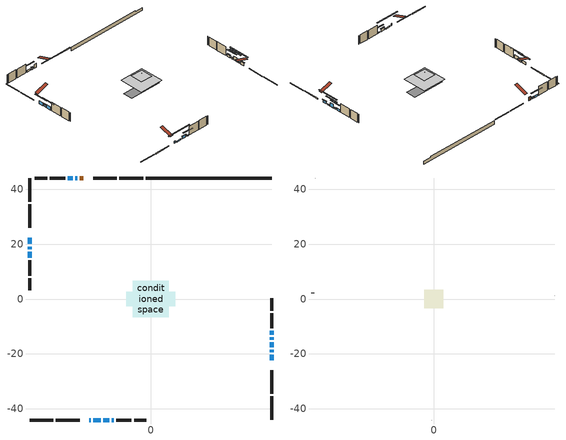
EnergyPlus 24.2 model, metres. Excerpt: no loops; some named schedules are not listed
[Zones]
conditioned space
 floor adiabatic (AdiabaticFloorConstruction): -6.66,-6.66 -6.66,6.66 6.66,6.66 6.66,-6.66 z3.04
 floor foundation (Slab1 construction): -8.9,-2.6 -8.9,2.6 8.9,2.6 8.9,-2.6 z-1.41
 wall outside (RimJoist1 construction): -2.8,44.13 -11.43,44.13 / -44.13,-44.13 -35.5,-44.13 / -44.13,44.13 -44.13,35.5 / 44.13,-44.13 44.13,-35.5 z0.6:0.9
 wall outside (RimJoist2 construction): -12.36,44.13 -20.99,44.13 / -34.57,-44.13 -25.95,-44.13 / -44.13,34.57 -44.13,25.95 / 44.13,-34.57 44.13,-25.95 z0.6:0.9
 wall outside (AdiabaticWallConstruction 1): -24.58,44.13 -25.93,44.13 z0.6:2.63
 wall outside (AdiabaticWallConstruction): -22.36,-44.13 -21.85,-44.13 z0.6:1.82; 44.13,-22.36 44.13,-20.39 z0.6:2.06; -26.86,44.13 -27.47,44.13 z0.6:1.52; -44.13,22.36 -44.13,20.07 z0.6:2.1; -44.13,19.14 -44.13,18.23 z0.6:2.07; 44.13,-19.47 44.13,-18.55 / -20.92,-44.13 -18.18,-44.13 / -14.29,-44.13 -13.52,-44.13 z0.6:1.11; 44.13,-17.62 44.13,-15.72 z0.6:2.63; 44.13,-14.79 44.13,-14.03 / -28.4,44.13 -30.33,44.13 z0.6:1.62; -17.25,-44.13 -15.22,-44.13 z0.6:1.97; -44.13,17.3 -44.13,15.01 z0.6:2.53; 44.13,-13.1 44.13,-11.62 z0.6:1.67
 wall outside (Wall1 construction): -31.26,44.13 -36.82,44.13 / -12.6,-44.13 -7.03,-44.13 / -44.13,14.08 -44.13,8.52 / 44.13,-10.7 44.13,-5.13 z0.6:5.48
 wall outside (Wall2 construction): -37.75,44.13 -42.22,44.13 / -6.1,-44.13 -1.64,-44.13 / -44.13,7.59 -44.13,3.13 / 44.13,-4.2 44.13,0.26 z0.6:5.48
 wall foundation (FoundationWall1 construction): -1.87,44.13,-1.41 -1.87,44.13,0.6 39.53,44.13,0.6 39.53,44.13,0.2 44.13,44.13,0.2 44.13,44.13,-1.41
 window (WindowConstruction 11): -22.36,-44.13 -21.85,-44.13 z0.6:1.82
 window (WindowConstruction 7): 44.13,-22.36 44.13,-20.39 z0.6:2.06
 window (WindowConstruction 8): -26.86,44.13 -27.47,44.13 z0.6:1.51
 window (WindowConstruction 9): -44.13,22.36 -44.13,20.07 z0.6:2.1
 window (WindowConstruction 10): -44.13,19.14 -44.13,18.23 z0.6:2.07
 window (WindowConstruction 12): 44.13,-19.47 44.13,-18.55 z0.6:1.11
 window (WindowConstruction 13): -20.92,-44.13 -18.18,-44.13 z0.6:1.11
 window (WindowConstruction): 44.13,-17.62 44.13,-15.72 z0.6:2.63
 window (WindowConstruction 1): 44.13,-14.79 44.13,-14.03 z0.6:1.61
 window (WindowConstruction 2): -28.4,44.13 -30.33,44.13 z0.6:1.61
 window (WindowConstruction 3): -17.25,-44.13 -15.22,-44.13 z0.6:1.97
 window (WindowConstruction 4): -14.29,-44.13 -13.53,-44.13 z0.6:1.11
 window (WindowConstruction 5): -44.13,17.3 -44.13,15.01 z0.6:2.53
 window (WindowConstruction 6): 44.13,-13.1 44.13,-11.62 z0.6:1.67
 door (Door): -24.58,44.13 -25.93,44.13 z0.6:2.63
 ceiling adiabatic (AdiabaticFloorConstruction): 6.66,-6.66 6.66,6.66 -6.66,6.66 -6.66,-6.66 z3.04
 roof outside (Roof1 construction): -1.58,1.58 -1.58,-1.58 1.58,-1.58 1.58,1.58 z5.48
attic - vented
 floor to conditioned space (Floor1 construction Reversed): -3.38,-3.38 -3.38,3.38 3.38,3.38 3.38,-3.38 z5.48
 wall outside (Wall3 construction): -43.15,44.13 -43.2,44.13 / -0.71,-44.13 -0.65,-44.13 / -44.13,2.2 -44.13,2.14 / 44.13,1.19 44.13,1.25 z0.6:5.48
 roof outside (Roof2 construction): -23.65,44.13,5.48 -23.65,37.55,7.67 -21.91,37.55,7.67 -21.91,44.13,5.48; -23.29,-44.13,5.48 -23.29,-37.55,7.67 -25.02,-37.55,7.67 -25.02,-44.13,5.48; -44.13,23.29,5.48 -37.55,23.29,7.67 -37.55,25.02,7.67 -44.13,25.02,5.48; 44.13,-23.29,5.48 37.55,-23.29,7.67 37.55,-25.02,7.67 44.13,-25.02,5.48
shading: 44.13,-20.19 44.13,-22.56 44.54,-22.56 44.54,-20.19 z2.26; -27.67,44.13 -26.66,44.13 -26.66,44.54 -27.67,44.54 z1.72; -44.13,17.43 -44.13,25 -44.54,25 -44.54,17.43 z4.74; -44.13,18.03 -44.13,19.34 -44.54,19.34 -44.54,18.03 z2.27; 44.13,-13.17 44.13,-24.85 44.54,-24.85 44.54,-13.17 z6.49; -12.8,-44.13 -26.3,-44.13 -26.3,-44.54 -12.8,-44.54 z6.49; 44.13,-13.08 44.13,-20.26 44.54,-20.26 44.54,-13.08 z5.27; 44.13,-11.39 44.13,-17.43 44.54,-17.43 44.54,-11.39 z4.25; -32.97,44.13 -25.76,44.13 -25.76,44.54 -32.97,44.54 z4.25; -15.01,-44.13 -17.45,-44.13 -17.45,-44.54 -15.01,-44.54 z2.17; -10.89,-44.13 -16.93,-44.13 -16.93,-44.54 -10.89,-44.54 z3.75; -44.13,12.37 -44.13,19.94 -44.54,19.94 -44.54,12.37 z5.17; 44.13,-11.42 44.13,-13.3 44.54,-13.3 44.54,-11.42 z1.87
[Building]
Building 1: Terrain=Suburbs
[Site:Location]
Toronto Intl AP_ON: Latitude {deg}=43.68; Longitude {deg}=-79.63; Time Zone {hr}=-5; Elevation {m}=173; Keep Site Location Information=Yes
[Site:GroundTemperature:Shallow]
4.59119, 2.66285, 2.50842, 3.42352, 7.09712, 10.7536, 13.9236, 15.9317, 16.1023, 14.4691, 11.3799, 7.83558
[Site:WaterMainsTemperature]
Calculation Method=Schedule; Temperature Schedule=mains temperature schedule
[Material] Roughness=Rough; Thermal Absorptance=0.9
Name | Thickness {m} | Conductivity {W/m-K} | Density {kg/m3} | Specific Heat {J/kg-K} | Solar Absorptance | Visible Absorptance
asphalt or fiberglass shingles | 0.00635 | 0.162714 | 1121.4 | 1465.45 | 0.4 | 0.4
ceiling loosefill ins | 0.169333 | 0.0480833 | 16.02 | 1046.75 | 0.7 | 0.7
ceiling stud and cavity | 0.1397 | 0.154653 | 65.682 | 1177.47 | 0.7 | 0.7
concrete 4.0 in. | 0.1016 | 1.803125 | 2242.8 | 837.4 | 0.7 | 0.7
concrete 8.0 in. | 0.2032 | 1.803125 | 2242.8 | 837.4 | 0.7 | 0.7
door material | 0.04445 | 0.188738 | 512.64 | 1214.23 | 0.7 | 0.7
exterior vertical ins | 0.00216305 | 0.029427 | 32.04 | 1214.23 | 0.7 | 0.7
floor covering | 0.0127 | 0.0433444 | 54.468 | 1339.84 | 0.6 | 0.6
floor rigid ins; wall rigid ins 1 | 0.512978 | 0.029427 | 32.04 | 1214.23 | 0.7 | 0.7
floor stud and cavity | 0.1397 | 1.75129 | 37.0049 | 1207.88 | 0.7 | 0.7
furniture material conditioned space 1 | 0.1524 | 0.115458 | 640.8 | 1214.23 | 0.6 | 0.6
gypsum board | 0.0127 | 0.160291 | 801 | 837.4 | 0.6 | 0.6
osb sheathing 0.5 in. | 0.0127 | 0.115458 | 512.64 | 1214.23 | 0.7 | 0.7
osb sheathing 0.75 in. | 0.01905 | 0.115458 | 512.64 | 1214.23 | 0.7 | 0.7
osb sheathing 2.0 in. | 0.0508 | 0.115458 | 512.64 | 1214.23 | 0.7 | 0.7
rim joist rigid ins; roof rigid ins; wall rigid ins | 0.051816 | 0.029427 | 32.04 | 1214.23 | 0.7 | 0.7
rim joist stud and cavity | 0.0508 | 0.0440068 | 125.044 | 1163.47 | 0.6 | 0.6
rim joist stud and cavity 1 | 0.0508 | 0.126838 | 50.32683 | 1063.81 | 0.6 | 0.6
roof stud and cavity | 0.2032 | 0.124496 | 78.34581 | 1123.46 | 0.7 | 0.7
wall stud and cavity | 0.1397 | 0.238258 | 139.0536 | 1170.24 | 0.7 | 0.7
wall stud and cavity 1 | 0.1397 | 0.247938 | 139.0536 | 1170.24 | 0.7 | 0.7
wall stud and cavity 2 | 0.0889 | 6.9971 | 50.32683 | 1063.81 | 0.6 | 0.6
wall stud and cavity 3 | 0.0889 | 0.380278 | 52.3479 | 1209.89 | 0.7 | 0.7
wall stud and cavity 4 | 0.0889 | 0.391764 | 83.0341 | 1211.67 | 0.7 | 0.7
wood siding | 0.0254 | 0.102417 | 544.68 | 1172.36 | 0.4 | 0.4
wood siding 1 | 0.00254 | 0.102417 | 544.68 | 1172.36 | 0.4 | 0.4
wood siding 2; wood siding 3; wood siding 4 | 0.0254 | 0.102417 | 544.68 | 1172.36 | 0.7 | 0.7
[WindowMaterial:SimpleGlazingSystem]
Name | U-Factor {W/m2-K} | Solar Heat Gain Coefficient
WindowMaterial | 2.27006 | 0.44
WindowMaterial 1 | 2.63005 | 0.36
WindowMaterial 10 | 2.492642 | 0.39
WindowMaterial 11 | 4.158 | 0.66
WindowMaterial 12 | 5.2794 | 0.63
WindowMaterial 2 | 2.55624 | 0.38
WindowMaterial 3 | 2.33252 | 0.42
WindowMaterial 4 | 2.86853 | 0.31
WindowMaterial 5 | 2.25189 | 0.44
WindowMaterial 6 | 2.447218 | 0.4
WindowMaterial 7 | 2.4722 | 0.4
WindowMaterial 8 | 2.74191 | 0.34
WindowMaterial 9 | 2.29789 | 0.43
[Construction]
AdiabaticFloorConstruction: floor stud and cavity, floor rigid ins, osb sheathing 0.75 in., floor covering
AdiabaticWallConstruction: wood siding 3, wall rigid ins 1, wall stud and cavity 3, gypsum board
AdiabaticWallConstruction 1: wood siding 4, wall rigid ins 1, wall stud and cavity 3, gypsum board
Door: door material
Floor1 construction Reversed: gypsum board, ceiling stud and cavity, ceiling loosefill ins
FoundationWall1 construction: concrete 8.0 in.
furniture construction conditioned space 1: furniture material conditioned space 1
PartitionWallConstruction: gypsum board, wall stud and cavity 4, gypsum board
RimJoist1 construction: wood siding 2, rim joist rigid ins, osb sheathing 2.0 in., rim joist stud and cavity
RimJoist2 construction: wood siding 2, rim joist stud and cavity 1
Roof1 construction: asphalt or fiberglass shingles, roof rigid ins, osb sheathing 0.75 in., roof stud and cavity, gypsum board
Roof2 construction: asphalt or fiberglass shingles
Slab1 construction: concrete 4.0 in.
Wall1 construction: wood siding, wall rigid ins, osb sheathing 0.5 in., wall stud and cavity, gypsum board
Wall2 construction: wood siding, wall rigid ins, osb sheathing 0.5 in., wall stud and cavity 1, gypsum board
Wall3 construction: wood siding 1, wall stud and cavity 2
WindowConstruction: WindowMaterial
WindowConstruction 1: WindowMaterial 1
WindowConstruction 10: WindowMaterial 10
WindowConstruction 11: WindowMaterial 11
WindowConstruction 12; WindowConstruction 13: WindowMaterial 12
WindowConstruction 2: WindowMaterial 2
WindowConstruction 3: WindowMaterial 3
WindowConstruction 4: WindowMaterial 4
WindowConstruction 5: WindowMaterial 5
WindowConstruction 6: WindowMaterial 6
WindowConstruction 7: WindowMaterial 7
WindowConstruction 8: WindowMaterial 8
WindowConstruction 9: WindowMaterial 9
[Zone] Multiplier=1; Part of Total Floor Area=Yes
Name | Volume {m3}
attic - vented | 16.2345
conditioned space | 686.2
[Space]
Name | Zone | Volume {m3}
attic - vented 1 | attic - vented | 16.2345
conditioned space 1 | conditioned space | 686.2
[ZoneInfiltration:EffectiveLeakageArea]
infil attic - vented 1: Zone or Space=attic - vented 1; Schedule=Always On Discrete; Effective Air Leakage Area {cm2}=1887.31; Stack Coefficient=0.000491597; Wind Coefficient=1.49804e-05
[ZoneMixing]
whole house fan mix: Zone or Space=attic - vented; Schedule=Always On Continuous; Design Flow Rate Calculation Method=Flow/Zone; Design Flow Rate {m3/s}=0; Source Zone or Space=conditioned space
[SurfaceProperty:ExposedFoundationPerimeter]
Slab1: Exposed Perimeter Calculation Method=TotalExposedPerimeter; Total Exposed Perimeter {m}=46.006
[InternalMass] Zone or ZoneList=conditioned space; Space or SpaceList=conditioned space 1
Name | Construction | Surface Area {m2}
furniture mass conditioned space 1 | furniture construction conditioned space 1 | 107.936
partition wall mass | PartitionWallConstruction | 269.84
[Lights]
interior lighting: Zone or ZoneList or Space or SpaceList=conditioned space 1; Schedule=interior lighting schedule; Design Level Calculation Method=LightingLevel; Lighting Level {W}=343.2; Return Air Fraction=0; Fraction Radiant=0.6; Fraction Visible=0.2; Fraction Replaceable=1
[People]
occupants: Zone or ZoneList or Space or SpaceList=conditioned space 1; Number of People Schedule=occupants schedule; Number of People Calculation Method=People; Number of People=3; Fraction Radiant=0.314171; Sensible Heat Fraction=0.56303; Activity Level Schedule=occupants activity schedule; Carbon Dioxide Generation Rate {m3/s-W}=0; Enable ASHRAE 55 Comfort Warnings=No; Mean Radiant Temperature Calculation Type=EnclosureAveraged
[ElectricEquipment] Zone or ZoneList or Space or SpaceList=conditioned space 1; Design Level Calculation Method=EquipmentLevel
Name | Schedule | Design Level {W} | Fraction Latent | Fraction Radiant | Fraction Lost
clothes dryer | clothes dryer schedule | 140.772 | 0.015 | 0.081 | 0.85
clothes washer | clothes washer schedule | 32.1985 | 0.03 | 0.162 | 0.7
cooking range | cooking range schedule | 215.147 | 0.08 | 0.432 | 0.2
dishwasher | dishwasher schedule | 66.8632 | 0.3 | 0.18 | 0.4
fridge | fridge schedule | 72.9452 | 0 | 0.6 | 0
mech vent house fan | mech vent house fan schedule | 0.95 | 0 | 0 | 1
mech vent house fan cfis | mech vent house fan cfis schedule | 0 | 0 | 0 | 0
misc plug loads | misc plug loads schedule | 494.7 | 0.045 | 0.513 | 0.1
whole house fan | Always On Discrete | 0 | 0 | 0 | 1
[OtherEquipment] Zone or ZoneList or Space or SpaceList=conditioned space 1; Design Level Calculation Method=EquipmentLevel
Name | Fuel Type | Schedule | Design Level {W} | Fraction Latent | Fraction Radiant | Fraction Lost
clothes dryer 1 | Electricity | clothes dryer schedule | 0 | 0.015 | 0.081 | 0.85
cooking range 1 | Electricity | cooking range schedule | 0 | 0.08 | 0.432 | 0.2
general water use latent | None | general water use schedule | 62.594 | 1 | 0 | 0
general water use sensible | None | general water use schedule | -61.6891 | 0 | 0.6 | 0
mech vent house fan latent load | None | Always On Discrete | 0 | 1 | 0 | 0
mech vent house fan sensible load | None | Always On Discrete | 0 | 0 | 0 | 0
water heater energy adjustment1 | NaturalGas | Always On Discrete | 0.01 | 0 | 0 | 1
[ZoneInfiltration:DesignFlowRate] Zone or ZoneList or Space or SpaceList=conditioned space 1; Schedule=Always On Discrete; Design Flow Rate Calculation Method=Flow/Zone; Design Flow Rate {m3/s}=0
infil flow; natural vent flow; whole house fan flow
[AvailabilityManager:Scheduled]
central ac and furnace airloop Availability Manager: Schedule=Always On Discrete
[Foundation:Kiva]
Foundation Kiva 1: Initial Indoor Air Temperature {C}=18; Wall Height Above Grade {m}=0.599999; Wall Depth Below Slab {m}=0.2032; Custom Block Material Name 1=exterior vertical ins; Custom Block Depth 1 {m}=2.01; Custom Block X Position 1 {m}=0.2032; Custom Block Z Position 1 {m}=0
[Foundation:Kiva:Settings]
Soil Conductivity {W/m-K}=0.849921; Soil Density {kg/m3}=1842.3; Soil Specific Heat {J/kg-K}=418.7; Ground Solar Absorptivity=0.9; Ground Thermal Absorptivity=0.9; Ground Surface Roughness {m}=0.03; Far-Field Width {m}=40; Deep-Ground Boundary Condition=ZeroFlux; Deep-Ground Depth {m}=40; Minimum Cell Dimension {m}=0.2; Maximum Cell Growth Coefficient=3; Simulation Timestep=Timestep
[Exterior:Lights]
exterior lighting: Schedule=exterior lighting schedule; Design Level {W}=75.6
[EnergyManagementSystem:GlobalVariable]
central_ac_and_furnace_airloop_Fan_RTF
infil_program_Qfan
infil_program_Qinf
natural_vent_program_Qnv
natural_vent_program_Qwhf
[EnergyManagementSystem:Sensor]
Name | Output:Variable or Output:Meter Index Key | Output:Variable or Output:Meter
airflow_gain | infil flow | Infiltration Sensible Heat Gain Energy
airflow_gain_1 | natural vent flow | Infiltration Sensible Heat Gain Energy
airflow_gain_2 | whole house fan flow | Infiltration Sensible Heat Gain Energy
airflow_loss | infil flow | Infiltration Sensible Heat Loss Energy
airflow_loss_1 | natural vent flow | Infiltration Sensible Heat Loss Energy
airflow_loss_2 | whole house fan flow | Infiltration Sensible Heat Loss Energy
clg_load_cond |  | Cooling:EnergyTransfer:Zone:CONDITIONED SPACE
clg_sp_s; clg_sp_s_1 | cooling setpoint | Schedule Value
clothes_dryer_exhaust_0_sch_s | clothes dryer exhaust 0 schedule | Schedule Value
cool_season | cooling season schedule | Schedule Value
htg_load_cond |  | Heating:EnergyTransfer:Zone:CONDITIONED SPACE
htg_sp_s; htg_sp_s_1 | heating setpoint | Schedule Value
ig_ee_conv | clothes dryer | Electric Equipment Convective Heating Energy
ig_ee_conv_2 | cooking range | Electric Equipment Convective Heating Energy
ig_ee_conv_4 | fridge | Electric Equipment Convective Heating Energy
ig_ee_conv_5 | misc plug loads | Electric Equipment Convective Heating Energy
ig_ee_conv_6 | whole house fan | Electric Equipment Convective Heating Energy
ig_ee_rad | clothes dryer | Electric Equipment Radiant Heating Energy
ig_ee_rad_2 | cooking range | Electric Equipment Radiant Heating Energy
ig_ee_rad_4 | fridge | Electric Equipment Radiant Heating Energy
ig_ee_rad_5 | misc plug loads | Electric Equipment Radiant Heating Energy
ig_ee_rad_6 | whole house fan | Electric Equipment Radiant Heating Energy
ig_lgt_conv | interior lighting | Lights Convective Heating Energy
ig_lgt_rad | interior lighting | Lights Radiant Heating Energy
ig_lgt_vis | interior lighting | Lights Visible Radiation Heating Energy
ig_oe_conv | clothes dryer 1 | Other Equipment Convective Heating Energy
ig_oe_conv_1 | cooking range 1 | Other Equipment Convective Heating Energy
ig_oe_conv_2 | general water use latent | Other Equipment Convective Heating Energy
ig_oe_conv_3 | general water use sensible | Other Equipment Convective Heating Energy
ig_oe_conv_4 | water heater energy adjustment1 | Other Equipment Convective Heating Energy
ig_oe_rad | clothes dryer 1 | Other Equipment Radiant Heating Energy
ig_oe_rad_1 | cooking range 1 | Other Equipment Radiant Heating Energy
ig_oe_rad_2 | general water use latent | Other Equipment Radiant Heating Energy
ig_oe_rad_3 | general water use sensible | Other Equipment Radiant Heating Energy
ig_oe_rad_4 | water heater energy adjustment1 | Other Equipment Radiant Heating Energy
ig_ppl_conv | occupants | People Convective Heating Energy
ig_ppl_rad | occupants | People Radiant Heating Energy
im_conv | furniture mass conditioned space 1 | Surface Inside Face Convection Heat Gain Energy
im_conv_1 | partition wall mass | Surface Inside Face Convection Heat Gain Energy
im_ig | furniture mass conditioned space 1 | Surface Inside Face Internal Gains Radiation Heat Gain Energy
im_ig_1 | partition wall mass | Surface Inside Face Internal Gains Radiation Heat Gain Energy
im_lgt | furniture mass conditioned space 1 | Surface Inside Face Lights Radiation Heat Gain Energy
im_lgt_1 | partition wall mass | Surface Inside Face Lights Radiation Heat Gain Energy
im_sol | furniture mass conditioned space 1 | Surface Inside Face Solar Radiation Heat Gain Energy
im_sol_1 | partition wall mass | Surface Inside Face Solar Radiation Heat Gain Energy
im_surf | furniture mass conditioned space 1 | Surface Inside Face Net Surface Thermal Radiation Heat Gain Energy
im_surf_1 | partition wall mass | Surface Inside Face Net Surface Thermal Radiation Heat Gain Energy
mv_conv | mech vent house fan | Electric Equipment Convective Heating Energy
mv_conv_1 | mech vent house fan cfis | Electric Equipment Convective Heating Energy
mv_conv_2 | mech vent house fan latent load | Other Equipment Convective Heating Energy
mv_conv_3 | mech vent house fan sensible load | Other Equipment Convective Heating Energy
mv_rad | mech vent house fan | Electric Equipment Radiant Heating Energy
mv_rad_1 | mech vent house fan cfis | Electric Equipment Radiant Heating Energy
mv_rad_2 | mech vent house fan latent load | Other Equipment Radiant Heating Energy
mv_rad_3 | mech vent house fan sensible load | Other Equipment Radiant Heating Energy
natural_vent_s | natural vent schedule | Schedule Value
out_pb_s |  | Site Outdoor Air Barometric Pressure
out_wt_s |  | Site Outdoor Air Humidity Ratio
site_vw_s |  | Site Wind Speed
ss_back_out | Window1 | Surface Window Shortwave from Zone Back Out Window Heat Transfer Rate
ss_back_out_1 | Window10 | Surface Window Shortwave from Zone Back Out Window Heat Transfer Rate
ss_back_out_10 | Window6 | Surface Window Shortwave from Zone Back Out Window Heat Transfer Rate
ss_back_out_11 | Window7 | Surface Window Shortwave from Zone Back Out Window Heat Transfer Rate
ss_back_out_12 | Window8 | Surface Window Shortwave from Zone Back Out Window Heat Transfer Rate
ss_back_out_13 | Window9 | Surface Window Shortwave from Zone Back Out Window Heat Transfer Rate
ss_back_out_2 | Window12 | Surface Window Shortwave from Zone Back Out Window Heat Transfer Rate
ss_back_out_3 | Window13 | Surface Window Shortwave from Zone Back Out Window Heat Transfer Rate
ss_back_out_4 | Window14 | Surface Window Shortwave from Zone Back Out Window Heat Transfer Rate
ss_back_out_5 | Window15 | Surface Window Shortwave from Zone Back Out Window Heat Transfer Rate
ss_back_out_6 | Window16 | Surface Window Shortwave from Zone Back Out Window Heat Transfer Rate
ss_back_out_7 | Window2 | Surface Window Shortwave from Zone Back Out Window Heat Transfer Rate
ss_back_out_8 | Window3 | Surface Window Shortwave from Zone Back Out Window Heat Transfer Rate
ss_back_out_9 | Window4 | Surface Window Shortwave from Zone Back Out Window Heat Transfer Rate
ss_conv | Door1 | Surface Inside Face Convection Heat Gain Energy
ss_conv_1 | Window1 | Surface Inside Face Convection Heat Gain Energy
ss_conv_10 | Window4 | Surface Inside Face Convection Heat Gain Energy
ss_conv_11 | Window6 | Surface Inside Face Convection Heat Gain Energy
ss_conv_12 | Window7 | Surface Inside Face Convection Heat Gain Energy
ss_conv_13 | Window8 | Surface Inside Face Convection Heat Gain Energy
ss_conv_14 | Window9 | Surface Inside Face Convection Heat Gain Energy
ss_conv_2 | Window10 | Surface Inside Face Convection Heat Gain Energy
ss_conv_3 | Window12 | Surface Inside Face Convection Heat Gain Energy
ss_conv_4 | Window13 | Surface Inside Face Convection Heat Gain Energy
ss_conv_5 | Window14 | Surface Inside Face Convection Heat Gain Energy
ss_conv_6 | Window15 | Surface Inside Face Convection Heat Gain Energy
ss_conv_7 | Window16 | Surface Inside Face Convection Heat Gain Energy
ss_conv_8 | Window2 | Surface Inside Face Convection Heat Gain Energy
ss_conv_9 | Window3 | Surface Inside Face Convection Heat Gain Energy
ss_ig | Door1 | Surface Inside Face Internal Gains Radiation Heat Gain Energy
ss_ig_1 | Window1 | Surface Inside Face Internal Gains Radiation Heat Gain Energy
ss_ig_10 | Window4 | Surface Inside Face Internal Gains Radiation Heat Gain Energy
ss_ig_11 | Window6 | Surface Inside Face Internal Gains Radiation Heat Gain Energy
ss_ig_12 | Window7 | Surface Inside Face Internal Gains Radiation Heat Gain Energy
ss_ig_13 | Window8 | Surface Inside Face Internal Gains Radiation Heat Gain Energy
ss_ig_14 | Window9 | Surface Inside Face Internal Gains Radiation Heat Gain Energy
ss_ig_2 | Window10 | Surface Inside Face Internal Gains Radiation Heat Gain Energy
ss_ig_3 | Window12 | Surface Inside Face Internal Gains Radiation Heat Gain Energy
ss_ig_4 | Window13 | Surface Inside Face Internal Gains Radiation Heat Gain Energy
ss_ig_5 | Window14 | Surface Inside Face Internal Gains Radiation Heat Gain Energy
ss_ig_6 | Window15 | Surface Inside Face Internal Gains Radiation Heat Gain Energy
ss_ig_7 | Window16 | Surface Inside Face Internal Gains Radiation Heat Gain Energy
ss_ig_8 | Window2 | Surface Inside Face Internal Gains Radiation Heat Gain Energy
ss_ig_9 | Window3 | Surface Inside Face Internal Gains Radiation Heat Gain Energy
ss_lgt | Door1 | Surface Inside Face Lights Radiation Heat Gain Energy
ss_sol | Door1 | Surface Inside Face Solar Radiation Heat Gain Energy
ss_surf | Door1 | Surface Inside Face Net Surface Thermal Radiation Heat Gain Energy
ss_surf_1 | Window1 | Surface Inside Face Net Surface Thermal Radiation Heat Gain Energy
ss_surf_10 | Window4 | Surface Inside Face Net Surface Thermal Radiation Heat Gain Energy
ss_surf_11 | Window6 | Surface Inside Face Net Surface Thermal Radiation Heat Gain Energy
ss_surf_12 | Window7 | Surface Inside Face Net Surface Thermal Radiation Heat Gain Energy
ss_surf_13 | Window8 | Surface Inside Face Net Surface Thermal Radiation Heat Gain Energy
ss_surf_14 | Window9 | Surface Inside Face Net Surface Thermal Radiation Heat Gain Energy
ss_surf_2 | Window10 | Surface Inside Face Net Surface Thermal Radiation Heat Gain Energy
ss_surf_3 | Window12 | Surface Inside Face Net Surface Thermal Radiation Heat Gain Energy
ss_surf_4 | Window13 | Surface Inside Face Net Surface Thermal Radiation Heat Gain Energy
ss_surf_5 | Window14 | Surface Inside Face Net Surface Thermal Radiation Heat Gain Energy
ss_surf_6 | Window15 | Surface Inside Face Net Surface Thermal Radiation Heat Gain Energy
ss_surf_7 | Window16 | Surface Inside Face Net Surface Thermal Radiation Heat Gain Energy
ss_surf_8 | Window2 | Surface Inside Face Net Surface Thermal Radiation Heat Gain Energy
ss_surf_9 | Window3 | Surface Inside Face Net Surface Thermal Radiation Heat Gain Energy
ss_trans_in | Window1 | Surface Window Transmitted Solar Radiation Rate
ss_trans_in_1 | Window10 | Surface Window Transmitted Solar Radiation Rate
ss_trans_in_10 | Window6 | Surface Window Transmitted Solar Radiation Rate
ss_trans_in_11 | Window7 | Surface Window Transmitted Solar Radiation Rate
ss_trans_in_12 | Window8 | Surface Window Transmitted Solar Radiation Rate
ss_trans_in_13 | Window9 | Surface Window Transmitted Solar Radiation Rate
ss_trans_in_2 | Window12 | Surface Window Transmitted Solar Radiation Rate
ss_trans_in_3 | Window13 | Surface Window Transmitted Solar Radiation Rate
ss_trans_in_4 | Window14 | Surface Window Transmitted Solar Radiation Rate
ss_trans_in_5 | Window15 | Surface Window Transmitted Solar Radiation Rate
ss_trans_in_6 | Window16 | Surface Window Transmitted Solar Radiation Rate
ss_trans_in_7 | Window2 | Surface Window Transmitted Solar Radiation Rate
ss_trans_in_8 | Window3 | Surface Window Transmitted Solar Radiation Rate
ss_trans_in_9 | Window4 | Surface Window Transmitted Solar Radiation Rate
ss_trans_out | Window1 | Surface Inside Face Initial Transmitted Diffuse Transmitted Out Window Solar Radiation Rate
ss_trans_out_1 | Window10 | Surface Inside Face Initial Transmitted Diffuse Transmitted Out Window Solar Radiation Rate
ss_trans_out_10 | Window6 | Surface Inside Face Initial Transmitted Diffuse Transmitted Out Window Solar Radiation Rate
ss_trans_out_11 | Window7 | Surface Inside Face Initial Transmitted Diffuse Transmitted Out Window Solar Radiation Rate
ss_trans_out_12 | Window8 | Surface Inside Face Initial Transmitted Diffuse Transmitted Out Window Solar Radiation Rate
ss_trans_out_13 | Window9 | Surface Inside Face Initial Transmitted Diffuse Transmitted Out Window Solar Radiation Rate
ss_trans_out_2 | Window12 | Surface Inside Face Initial Transmitted Diffuse Transmitted Out Window Solar Radiation Rate
ss_trans_out_3 | Window13 | Surface Inside Face Initial Transmitted Diffuse Transmitted Out Window Solar Radiation Rate
